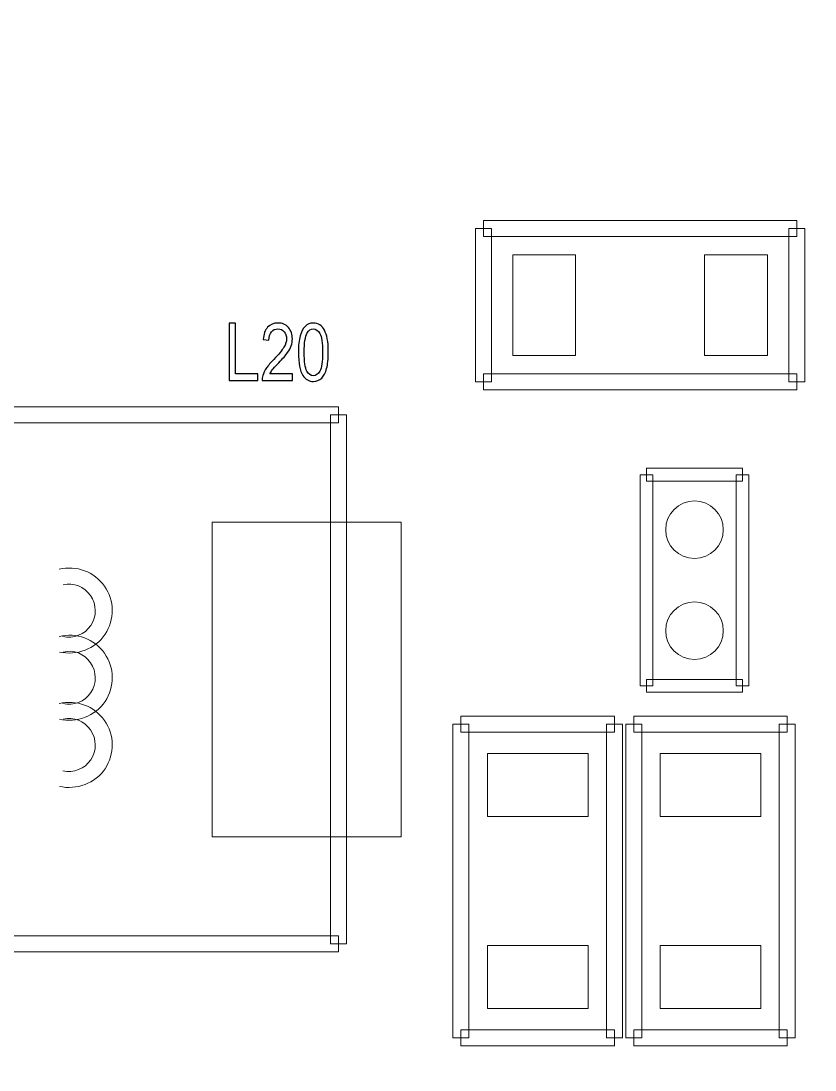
# Model space of a CAD drawing. Header units: millimetres. Extents: x -32 to 79, y -57 to 20.
# Drawn here: x -6.1 to 0.2, y -15.25 to -6.92 of the extents above; entities that cross this region are included whole.
import ezdxf

# ---------------------------------------------------------------- set-up
doc = ezdxf.new("R2010")
doc.units = ezdxf.units.MM
doc.header["$MEASUREMENT"] = 0
for name, color, linetype in [('BG_OUTLINE', 7, 'Continuous'), ('PG_SILKSCREEN_TOP', 7, 'Continuous'), ('PIN_TOP', 7, 'Continuous'), ('RD_SILKSCREEN_TOP', 7, 'Continuous')]:
    doc.layers.add(name, color=color, linetype=linetype)

msp = doc.modelspace()

# ---------------------------------------------------------------- linework, layer by layer
at = {"layer": 'BG_OUTLINE', "lineweight": 9}
msp.add_open_spline([(-31.5602, -57.3483), (-31.5602, -57.3483), (-31.5602, 2.6515), (-31.5602, 2.6515), (-31.5602, 2.6515), (-31.5602, 2.6515), (48.4395, 2.6515), (48.4395, 2.6515), (48.4395, 2.6515), (48.4395, 2.6515), (48.4395, -57.3483), (48.4395, -57.3483), (48.4395, -57.3483), (48.4395, -57.3483), (-31.5602, -57.3483), (-31.5602, -57.3483)], degree=3, knots=[0, 0, 0, 0, 0.25, 0.25, 0.25, 0.25, 0.5, 0.5, 0.5, 0.5, 0.75, 0.75, 0.75, 0.75, 1, 1, 1, 1], dxfattribs=at)
at = {"layer": 'PG_SILKSCREEN_TOP', "lineweight": 9}
for points, knots in [([(-2.4925, -8.5664), (-2.4925, -8.5664), (-2.3655, -8.5664), (-2.3655, -8.5664), (-2.3655, -8.5664), (-2.3655, -8.5664), (-2.3655, -9.7856), (-2.3655, -9.7856), (-2.3655, -9.7856), (-2.3655, -9.7856), (-2.4925, -9.7856), (-2.4925, -9.7856), (-2.4925, -9.7856), (-2.4925, -9.7856), (-2.4925, -8.5664), (-2.4925, -8.5664)], [0, 0, 0, 0, 0.25, 0.25, 0.25, 0.25, 0.5, 0.5, 0.5, 0.5, 0.75, 0.75, 0.75, 0.75, 1, 1, 1, 1]), ([(0.0601, -8.5029), (0.0601, -8.5029), (0.0601, -8.6299), (0.0601, -8.6299), (0.0601, -8.6299), (0.0601, -8.6299), (-2.429, -8.6299), (-2.429, -8.6299), (-2.429, -8.6299), (-2.429, -8.6299), (-2.429, -8.5029), (-2.429, -8.5029), (-2.429, -8.5029), (-2.429, -8.5029), (0.0601, -8.5029), (0.0601, -8.5029)], [0, 0, 0, 0, 0.25, 0.25, 0.25, 0.25, 0.5, 0.5, 0.5, 0.5, 0.75, 0.75, 0.75, 0.75, 1, 1, 1, 1]), ([(0.1236, -9.7856), (0.1236, -9.7856), (-0.0033, -9.7856), (-0.0033, -9.7856), (-0.0033, -9.7856), (-0.0033, -9.7856), (-0.0033, -8.5664), (-0.0033, -8.5664), (-0.0033, -8.5664), (-0.0033, -8.5664), (0.1236, -8.5664), (0.1236, -8.5664), (0.1236, -8.5664), (0.1236, -8.5664), (0.1236, -9.7856), (0.1236, -9.7856)], [0, 0, 0, 0, 0.25, 0.25, 0.25, 0.25, 0.5, 0.5, 0.5, 0.5, 0.75, 0.75, 0.75, 0.75, 1, 1, 1, 1]), ([(-2.429, -9.8491), (-2.429, -9.8491), (-2.429, -9.7221), (-2.429, -9.7221), (-2.429, -9.7221), (-2.429, -9.7221), (0.0601, -9.7221), (0.0601, -9.7221), (0.0601, -9.7221), (0.0601, -9.7221), (0.0601, -9.8491), (0.0601, -9.8491), (0.0601, -9.8491), (0.0601, -9.8491), (-2.429, -9.8491), (-2.429, -9.8491)], [0, 0, 0, 0, 0.25, 0.25, 0.25, 0.25, 0.5, 0.5, 0.5, 0.5, 0.75, 0.75, 0.75, 0.75, 1, 1, 1, 1]), ([(-3.5801, -9.9842), (-3.5801, -9.9842), (-3.5801, -10.1112), (-3.5801, -10.1112), (-3.5801, -10.1112), (-3.5801, -10.1112), (-7.7802, -10.1112), (-7.7802, -10.1112), (-7.7802, -10.1112), (-7.7802, -10.1112), (-7.7802, -9.9842), (-7.7802, -9.9842), (-7.7802, -9.9842), (-7.7802, -9.9842), (-3.5801, -9.9842), (-3.5801, -9.9842)], [0, 0, 0, 0, 0.25, 0.25, 0.25, 0.25, 0.5, 0.5, 0.5, 0.5, 0.75, 0.75, 0.75, 0.75, 1, 1, 1, 1]), ([(-3.5166, -14.2478), (-3.5166, -14.2478), (-3.6436, -14.2478), (-3.6436, -14.2478), (-3.6436, -14.2478), (-3.6436, -14.2478), (-3.6436, -10.0477), (-3.6436, -10.0477), (-3.6436, -10.0477), (-3.6436, -10.0477), (-3.5166, -10.0477), (-3.5166, -10.0477), (-3.5166, -10.0477), (-3.5166, -10.0477), (-3.5166, -14.2478), (-3.5166, -14.2478)], [0, 0, 0, 0, 0.25, 0.25, 0.25, 0.25, 0.5, 0.5, 0.5, 0.5, 0.75, 0.75, 0.75, 0.75, 1, 1, 1, 1]), ([(-1.1336, -10.573), (-1.1336, -10.573), (-1.1336, -10.4714), (-1.1336, -10.4714), (-1.1336, -10.4714), (-1.1336, -10.4714), (-0.3716, -10.4714), (-0.3716, -10.4714), (-0.3716, -10.4714), (-0.3716, -10.4714), (-0.3716, -10.573), (-0.3716, -10.573), (-0.3716, -10.573), (-0.3716, -10.573), (-1.1336, -10.573), (-1.1336, -10.573)], [0, 0, 0, 0, 0.25, 0.25, 0.25, 0.25, 0.5, 0.5, 0.5, 0.5, 0.75, 0.75, 0.75, 0.75, 1, 1, 1, 1]), ([(-1.0828, -12.1986), (-1.0828, -12.1986), (-1.1844, -12.1986), (-1.1844, -12.1986), (-1.1844, -12.1986), (-1.1844, -12.1986), (-1.1844, -10.5222), (-1.1844, -10.5222), (-1.1844, -10.5222), (-1.1844, -10.5222), (-1.0828, -10.5222), (-1.0828, -10.5222), (-1.0828, -10.5222), (-1.0828, -10.5222), (-1.0828, -12.1986), (-1.0828, -12.1986)], [0, 0, 0, 0, 0.25, 0.25, 0.25, 0.25, 0.5, 0.5, 0.5, 0.5, 0.75, 0.75, 0.75, 0.75, 1, 1, 1, 1]), ([(-0.4224, -10.5222), (-0.4224, -10.5222), (-0.3208, -10.5222), (-0.3208, -10.5222), (-0.3208, -10.5222), (-0.3208, -10.5222), (-0.3208, -12.1986), (-0.3208, -12.1986), (-0.3208, -12.1986), (-0.3208, -12.1986), (-0.4224, -12.1986), (-0.4224, -12.1986), (-0.4224, -12.1986), (-0.4224, -12.1986), (-0.4224, -10.5222), (-0.4224, -10.5222)], [0, 0, 0, 0, 0.25, 0.25, 0.25, 0.25, 0.5, 0.5, 0.5, 0.5, 0.75, 0.75, 0.75, 0.75, 1, 1, 1, 1]), ([(-5.7971, -11.2733), (-5.6614, -11.2392), (-5.5186, -11.2921), (-5.4378, -11.4065), (-5.4378, -11.4065), (-5.3571, -11.5209), (-5.3552, -11.6732), (-5.4329, -11.7896), (-5.4329, -11.7896), (-5.5106, -11.9061), (-5.6592, -11.9609), (-5.7958, -11.9303)], [0, 0, 0, 0, 0.333333, 0.333333, 0.333333, 0.333333, 0.666667, 0.666667, 0.666667, 0.666667, 1, 1, 1, 1]), ([(-5.7677, -11.8064), (-5.683, -11.8259), (-5.5951, -11.7912), (-5.5465, -11.7191), (-5.5465, -11.7191), (-5.498, -11.6471), (-5.4987, -11.5526), (-5.5485, -11.4813), (-5.5485, -11.4813), (-5.5982, -11.4101), (-5.682, -11.3757), (-5.7664, -11.3966)], [0, 0, 0, 0, 0.333333, 0.333333, 0.333333, 0.333333, 0.666667, 0.666667, 0.666667, 0.666667, 1, 1, 1, 1]), ([(-5.7971, -11.8067), (-5.6614, -11.7726), (-5.5186, -11.8255), (-5.4378, -11.9399), (-5.4378, -11.9399), (-5.3571, -12.0543), (-5.3552, -12.2066), (-5.4329, -12.323), (-5.4329, -12.323), (-5.5106, -12.4395), (-5.6592, -12.4943), (-5.7958, -12.4637)], [0, 0, 0, 0, 0.333333, 0.333333, 0.333333, 0.333333, 0.666667, 0.666667, 0.666667, 0.666667, 1, 1, 1, 1]), ([(-5.7677, -12.3398), (-5.683, -12.3593), (-5.5951, -12.3246), (-5.5465, -12.2525), (-5.5465, -12.2525), (-5.498, -12.1805), (-5.4987, -12.086), (-5.5485, -12.0147), (-5.5485, -12.0147), (-5.5982, -11.9435), (-5.682, -11.9091), (-5.7664, -11.93)], [0, 0, 0, 0, 0.333333, 0.333333, 0.333333, 0.333333, 0.666667, 0.666667, 0.666667, 0.666667, 1, 1, 1, 1]), ([(-0.3716, -12.1478), (-0.3716, -12.1478), (-0.3716, -12.2494), (-0.3716, -12.2494), (-0.3716, -12.2494), (-0.3716, -12.2494), (-1.1336, -12.2494), (-1.1336, -12.2494), (-1.1336, -12.2494), (-1.1336, -12.2494), (-1.1336, -12.1478), (-1.1336, -12.1478), (-1.1336, -12.1478), (-1.1336, -12.1478), (-0.3716, -12.1478), (-0.3716, -12.1478)], [0, 0, 0, 0, 0.25, 0.25, 0.25, 0.25, 0.5, 0.5, 0.5, 0.5, 0.75, 0.75, 0.75, 0.75, 1, 1, 1, 1]), ([(-5.7971, -12.3401), (-5.6614, -12.306), (-5.5186, -12.3589), (-5.4378, -12.4733), (-5.4378, -12.4733), (-5.3571, -12.5877), (-5.3552, -12.74), (-5.4329, -12.8564), (-5.4329, -12.8564), (-5.5106, -12.9729), (-5.6592, -13.0277), (-5.7958, -12.9971)], [0, 0, 0, 0, 0.333333, 0.333333, 0.333333, 0.333333, 0.666667, 0.666667, 0.666667, 0.666667, 1, 1, 1, 1]), ([(-5.7677, -12.8732), (-5.683, -12.8927), (-5.5951, -12.858), (-5.5465, -12.7859), (-5.5465, -12.7859), (-5.498, -12.7139), (-5.4987, -12.6194), (-5.5485, -12.5481), (-5.5485, -12.5481), (-5.5982, -12.4769), (-5.682, -12.4425), (-5.7664, -12.4634)], [0, 0, 0, 0, 0.333333, 0.333333, 0.333333, 0.333333, 0.666667, 0.666667, 0.666667, 0.666667, 1, 1, 1, 1]), ([(-1.3876, -12.4399), (-1.3876, -12.4399), (-1.3876, -12.5669), (-1.3876, -12.5669), (-1.3876, -12.5669), (-1.3876, -12.5669), (-2.6068, -12.5669), (-2.6068, -12.5669), (-2.6068, -12.5669), (-2.6068, -12.5669), (-2.6068, -12.4399), (-2.6068, -12.4399), (-2.6068, -12.4399), (-2.6068, -12.4399), (-1.3876, -12.4399), (-1.3876, -12.4399)], [0, 0, 0, 0, 0.25, 0.25, 0.25, 0.25, 0.5, 0.5, 0.5, 0.5, 0.75, 0.75, 0.75, 0.75, 1, 1, 1, 1]), ([(-0.016, -12.4399), (-0.016, -12.4399), (-0.016, -12.5669), (-0.016, -12.5669), (-0.016, -12.5669), (-0.016, -12.5669), (-1.2352, -12.5669), (-1.2352, -12.5669), (-1.2352, -12.5669), (-1.2352, -12.5669), (-1.2352, -12.4399), (-1.2352, -12.4399), (-1.2352, -12.4399), (-1.2352, -12.4399), (-0.016, -12.4399), (-0.016, -12.4399)], [0, 0, 0, 0, 0.25, 0.25, 0.25, 0.25, 0.5, 0.5, 0.5, 0.5, 0.75, 0.75, 0.75, 0.75, 1, 1, 1, 1]), ([(-2.6703, -12.5034), (-2.6703, -12.5034), (-2.5433, -12.5034), (-2.5433, -12.5034), (-2.5433, -12.5034), (-2.5433, -12.5034), (-2.5433, -14.9926), (-2.5433, -14.9926), (-2.5433, -14.9926), (-2.5433, -14.9926), (-2.6703, -14.9926), (-2.6703, -14.9926), (-2.6703, -14.9926), (-2.6703, -14.9926), (-2.6703, -12.5034), (-2.6703, -12.5034)], [0, 0, 0, 0, 0.25, 0.25, 0.25, 0.25, 0.5, 0.5, 0.5, 0.5, 0.75, 0.75, 0.75, 0.75, 1, 1, 1, 1]), ([(-1.3241, -14.9926), (-1.3241, -14.9926), (-1.4511, -14.9926), (-1.4511, -14.9926), (-1.4511, -14.9926), (-1.4511, -14.9926), (-1.4511, -12.5034), (-1.4511, -12.5034), (-1.4511, -12.5034), (-1.4511, -12.5034), (-1.3241, -12.5034), (-1.3241, -12.5034), (-1.3241, -12.5034), (-1.3241, -12.5034), (-1.3241, -14.9926), (-1.3241, -14.9926)], [0, 0, 0, 0, 0.25, 0.25, 0.25, 0.25, 0.5, 0.5, 0.5, 0.5, 0.75, 0.75, 0.75, 0.75, 1, 1, 1, 1]), ([(-1.2987, -12.5034), (-1.2987, -12.5034), (-1.1717, -12.5034), (-1.1717, -12.5034), (-1.1717, -12.5034), (-1.1717, -12.5034), (-1.1717, -14.9926), (-1.1717, -14.9926), (-1.1717, -14.9926), (-1.1717, -14.9926), (-1.2987, -14.9926), (-1.2987, -14.9926), (-1.2987, -14.9926), (-1.2987, -14.9926), (-1.2987, -12.5034), (-1.2987, -12.5034)], [0, 0, 0, 0, 0.25, 0.25, 0.25, 0.25, 0.5, 0.5, 0.5, 0.5, 0.75, 0.75, 0.75, 0.75, 1, 1, 1, 1]), ([(0.0474, -14.9926), (0.0474, -14.9926), (-0.0795, -14.9926), (-0.0795, -14.9926), (-0.0795, -14.9926), (-0.0795, -14.9926), (-0.0795, -12.5034), (-0.0795, -12.5034), (-0.0795, -12.5034), (-0.0795, -12.5034), (0.0474, -12.5034), (0.0474, -12.5034), (0.0474, -12.5034), (0.0474, -12.5034), (0.0474, -14.9926), (0.0474, -14.9926)], [0, 0, 0, 0, 0.25, 0.25, 0.25, 0.25, 0.5, 0.5, 0.5, 0.5, 0.75, 0.75, 0.75, 0.75, 1, 1, 1, 1]), ([(-7.7802, -14.3113), (-7.7802, -14.3113), (-7.7802, -14.1843), (-7.7802, -14.1843), (-7.7802, -14.1843), (-7.7802, -14.1843), (-3.5801, -14.1843), (-3.5801, -14.1843), (-3.5801, -14.1843), (-3.5801, -14.1843), (-3.5801, -14.3113), (-3.5801, -14.3113), (-3.5801, -14.3113), (-3.5801, -14.3113), (-7.7802, -14.3113), (-7.7802, -14.3113)], [0, 0, 0, 0, 0.25, 0.25, 0.25, 0.25, 0.5, 0.5, 0.5, 0.5, 0.75, 0.75, 0.75, 0.75, 1, 1, 1, 1]), ([(-2.6068, -15.0561), (-2.6068, -15.0561), (-2.6068, -14.9291), (-2.6068, -14.9291), (-2.6068, -14.9291), (-2.6068, -14.9291), (-1.3876, -14.9291), (-1.3876, -14.9291), (-1.3876, -14.9291), (-1.3876, -14.9291), (-1.3876, -15.0561), (-1.3876, -15.0561), (-1.3876, -15.0561), (-1.3876, -15.0561), (-2.6068, -15.0561), (-2.6068, -15.0561)], [0, 0, 0, 0, 0.25, 0.25, 0.25, 0.25, 0.5, 0.5, 0.5, 0.5, 0.75, 0.75, 0.75, 0.75, 1, 1, 1, 1]), ([(-1.2352, -15.0561), (-1.2352, -15.0561), (-1.2352, -14.9291), (-1.2352, -14.9291), (-1.2352, -14.9291), (-1.2352, -14.9291), (-0.016, -14.9291), (-0.016, -14.9291), (-0.016, -14.9291), (-0.016, -14.9291), (-0.016, -15.0561), (-0.016, -15.0561), (-0.016, -15.0561), (-0.016, -15.0561), (-1.2352, -15.0561), (-1.2352, -15.0561)], [0, 0, 0, 0, 0.25, 0.25, 0.25, 0.25, 0.5, 0.5, 0.5, 0.5, 0.75, 0.75, 0.75, 0.75, 1, 1, 1, 1])]:
    msp.add_open_spline(points, degree=3, knots=knots, dxfattribs=at)
at = {"layer": 'PIN_TOP', "lineweight": 9}
for points in [[(-1.6963, -8.7759), (-1.6963, -8.7759), (-1.6963, -9.576), (-1.6963, -9.576), (-1.6963, -9.576), (-1.6963, -9.576), (-2.1964, -9.576), (-2.1964, -9.576), (-2.1964, -9.576), (-2.1964, -9.576), (-2.1964, -8.7759), (-2.1964, -8.7759), (-2.1964, -8.7759), (-2.1964, -8.7759), (-1.6963, -8.7759), (-1.6963, -8.7759)], [(-0.1723, -8.7759), (-0.1723, -8.7759), (-0.1723, -9.576), (-0.1723, -9.576), (-0.1723, -9.576), (-0.1723, -9.576), (-0.6724, -9.576), (-0.6724, -9.576), (-0.6724, -9.576), (-0.6724, -9.576), (-0.6724, -8.7759), (-0.6724, -8.7759), (-0.6724, -8.7759), (-0.6724, -8.7759), (-0.1723, -8.7759), (-0.1723, -8.7759)], [(-0.524, -10.9595), (-0.524, -10.8333), (-0.6263, -10.7309), (-0.7526, -10.7309), (-0.7526, -10.7309), (-0.8788, -10.7309), (-0.9812, -10.8333), (-0.9812, -10.9595), (-0.9812, -10.9595), (-0.9812, -11.0858), (-0.8788, -11.1881), (-0.7526, -11.1881), (-0.7526, -11.1881), (-0.6263, -11.1881), (-0.524, -11.0858), (-0.524, -10.9595)], [(-4.5821, -13.3979), (-4.5821, -13.3979), (-4.5821, -10.8978), (-4.5821, -10.8978), (-4.5821, -10.8978), (-4.5821, -10.8978), (-3.082, -10.8978), (-3.082, -10.8978), (-3.082, -10.8978), (-3.082, -10.8978), (-3.082, -13.3979), (-3.082, -13.3979), (-3.082, -13.3979), (-3.082, -13.3979), (-4.5821, -13.3979), (-4.5821, -13.3979)], [(-0.524, -11.7612), (-0.524, -11.6349), (-0.6263, -11.5326), (-0.7526, -11.5326), (-0.7526, -11.5326), (-0.8788, -11.5326), (-0.9812, -11.6349), (-0.9812, -11.7612), (-0.9812, -11.7612), (-0.9812, -11.8874), (-0.8788, -11.9898), (-0.7526, -11.9898), (-0.7526, -11.9898), (-0.6263, -11.9898), (-0.524, -11.8874), (-0.524, -11.7612)], [(-1.5971, -13.236), (-1.5971, -13.236), (-2.3972, -13.236), (-2.3972, -13.236), (-2.3972, -13.236), (-2.3972, -13.236), (-2.3972, -12.7359), (-2.3972, -12.7359), (-2.3972, -12.7359), (-2.3972, -12.7359), (-1.5971, -12.7359), (-1.5971, -12.7359), (-1.5971, -12.7359), (-1.5971, -12.7359), (-1.5971, -13.236), (-1.5971, -13.236)], [(-1.0256, -12.7359), (-1.0256, -12.7359), (-0.2255, -12.7359), (-0.2255, -12.7359), (-0.2255, -12.7359), (-0.2255, -12.7359), (-0.2255, -13.236), (-0.2255, -13.236), (-0.2255, -13.236), (-0.2255, -13.236), (-1.0256, -13.236), (-1.0256, -13.236), (-1.0256, -13.236), (-1.0256, -13.236), (-1.0256, -12.7359), (-1.0256, -12.7359)], [(-1.5971, -14.76), (-1.5971, -14.76), (-2.3972, -14.76), (-2.3972, -14.76), (-2.3972, -14.76), (-2.3972, -14.76), (-2.3972, -14.2599), (-2.3972, -14.2599), (-2.3972, -14.2599), (-2.3972, -14.2599), (-1.5971, -14.2599), (-1.5971, -14.2599), (-1.5971, -14.2599), (-1.5971, -14.2599), (-1.5971, -14.76), (-1.5971, -14.76)], [(-1.0256, -14.2599), (-1.0256, -14.2599), (-0.2255, -14.2599), (-0.2255, -14.2599), (-0.2255, -14.2599), (-0.2255, -14.2599), (-0.2255, -14.76), (-0.2255, -14.76), (-0.2255, -14.76), (-0.2255, -14.76), (-1.0256, -14.76), (-1.0256, -14.76), (-1.0256, -14.76), (-1.0256, -14.76), (-1.0256, -14.2599), (-1.0256, -14.2599)]]:
    msp.add_open_spline(points, degree=3, knots=[0, 0, 0, 0, 0.25, 0.25, 0.25, 0.25, 0.5, 0.5, 0.5, 0.5, 0.75, 0.75, 0.75, 0.75, 1, 1, 1, 1], dxfattribs=at)
at = {"layer": 'RD_SILKSCREEN_TOP', "color": 8}
for points, knots in [([(-4.4466, -9.7741), (-4.4466, -9.7741), (-4.4466, -9.3195), (-4.4466, -9.3195), (-4.4466, -9.3195), (-4.4466, -9.3195), (-4.3984, -9.3195), (-4.3984, -9.3195), (-4.3984, -9.3195), (-4.3984, -9.3195), (-4.3984, -9.7204), (-4.3984, -9.7204), (-4.3984, -9.7204), (-4.3984, -9.7204), (-4.2194, -9.7204), (-4.2194, -9.7204), (-4.2194, -9.7204), (-4.2194, -9.7204), (-4.2194, -9.7741), (-4.2194, -9.7741), (-4.2194, -9.7741), (-4.2194, -9.7741), (-4.4466, -9.7741), (-4.4466, -9.7741)], [0, 0, 0, 0, 0.166667, 0.166667, 0.166667, 0.166667, 0.333333, 0.333333, 0.333333, 0.333333, 0.5, 0.5, 0.5, 0.5, 0.666667, 0.666667, 0.666667, 0.666667, 0.833333, 0.833333, 0.833333, 0.833333, 1, 1, 1, 1]), ([(-3.9454, -9.7204), (-3.9454, -9.7204), (-3.9454, -9.7741), (-3.9454, -9.7741), (-3.9454, -9.7741), (-3.9454, -9.7741), (-4.1858, -9.7741), (-4.1858, -9.7741), (-4.1858, -9.7741), (-4.1862, -9.7607), (-4.1844, -9.7477), (-4.1806, -9.7354), (-4.1806, -9.7354), (-4.1746, -9.7148), (-4.1647, -9.6947), (-4.1513, -9.6748), (-4.1513, -9.6748), (-4.1377, -9.655), (-4.1182, -9.6321), (-4.0928, -9.606), (-4.0928, -9.606), (-4.0533, -9.5655), (-4.0266, -9.5334), (-4.0126, -9.5097), (-4.0126, -9.5097), (-3.9988, -9.4861), (-3.9918, -9.4637), (-3.9918, -9.4426), (-3.9918, -9.4426), (-3.9918, -9.4205), (-3.9982, -9.4019), (-4.0108, -9.3866), (-4.0108, -9.3866), (-4.0235, -9.3715), (-4.04, -9.3639), (-4.0603, -9.3639), (-4.0603, -9.3639), (-4.0818, -9.3639), (-4.099, -9.3719), (-4.1118, -9.3881), (-4.1118, -9.3881), (-4.1248, -9.4042), (-4.1314, -9.4265), (-4.1315, -9.455), (-4.1315, -9.455), (-4.1315, -9.455), (-4.1774, -9.4492), (-4.1774, -9.4492), (-4.1774, -9.4492), (-4.1742, -9.4063), (-4.1624, -9.3737), (-4.1419, -9.3513), (-4.1419, -9.3513), (-4.1214, -9.3289), (-4.0938, -9.3176), (-4.0593, -9.3176), (-4.0593, -9.3176), (-4.0244, -9.3176), (-3.9968, -9.3298), (-3.9765, -9.3539), (-3.9765, -9.3539), (-3.9561, -9.3782), (-3.9459, -9.4081), (-3.9459, -9.4439), (-3.9459, -9.4439), (-3.9459, -9.4621), (-3.9489, -9.48), (-3.9549, -9.4976), (-3.9549, -9.4976), (-3.9608, -9.5151), (-3.9707, -9.5336), (-3.9846, -9.553), (-3.9846, -9.553), (-3.9983, -9.5725), (-4.0213, -9.5992), (-4.0534, -9.633), (-4.0534, -9.633), (-4.0802, -9.6612), (-4.0973, -9.6802), (-4.105, -9.6903), (-4.105, -9.6903), (-4.1126, -9.7002), (-4.1188, -9.7103), (-4.1238, -9.7204), (-4.1238, -9.7204), (-4.1238, -9.7204), (-3.9454, -9.7204), (-3.9454, -9.7204)], [0, 0, 0, 0, 0.045455, 0.045455, 0.045455, 0.045455, 0.090909, 0.090909, 0.090909, 0.090909, 0.136364, 0.136364, 0.136364, 0.136364, 0.181818, 0.181818, 0.181818, 0.181818, 0.227273, 0.227273, 0.227273, 0.227273, 0.272727, 0.272727, 0.272727, 0.272727, 0.318182, 0.318182, 0.318182, 0.318182, 0.363636, 0.363636, 0.363636, 0.363636, 0.409091, 0.409091, 0.409091, 0.409091, 0.454545, 0.454545, 0.454545, 0.454545, 0.5, 0.5, 0.5, 0.5, 0.545455, 0.545455, 0.545455, 0.545455, 0.590909, 0.590909, 0.590909, 0.590909, 0.636364, 0.636364, 0.636364, 0.636364, 0.681818, 0.681818, 0.681818, 0.681818, 0.727273, 0.727273, 0.727273, 0.727273, 0.772727, 0.772727, 0.772727, 0.772727, 0.818182, 0.818182, 0.818182, 0.818182, 0.863636, 0.863636, 0.863636, 0.863636, 0.909091, 0.909091, 0.909091, 0.909091, 0.954545, 0.954545, 0.954545, 0.954545, 1, 1, 1, 1]), ([(-3.8976, -9.5499), (-3.8976, -9.4962), (-3.8932, -9.4529), (-3.8843, -9.4202), (-3.8843, -9.4202), (-3.8755, -9.3874), (-3.8623, -9.3621), (-3.8449, -9.3443), (-3.8449, -9.3443), (-3.8274, -9.3265), (-3.8055, -9.3176), (-3.7791, -9.3176), (-3.7791, -9.3176), (-3.7595, -9.3176), (-3.7425, -9.3226), (-3.7277, -9.3325), (-3.7277, -9.3325), (-3.7129, -9.3422), (-3.7009, -9.3564), (-3.6912, -9.3749), (-3.6912, -9.3749), (-3.6817, -9.3934), (-3.6741, -9.416), (-3.6687, -9.4425), (-3.6687, -9.4425), (-3.6632, -9.4691), (-3.6605, -9.5049), (-3.6605, -9.5499), (-3.6605, -9.5499), (-3.6605, -9.6033), (-3.6649, -9.6463), (-3.6736, -9.6791), (-3.6736, -9.6791), (-3.6824, -9.7119), (-3.6955, -9.7372), (-3.7129, -9.7551), (-3.7129, -9.7551), (-3.7304, -9.7729), (-3.7524, -9.7818), (-3.7791, -9.7818), (-3.7791, -9.7818), (-3.8141, -9.7818), (-3.8417, -9.7662), (-3.8617, -9.7347), (-3.8617, -9.7347), (-3.8856, -9.6969), (-3.8976, -9.6352), (-3.8976, -9.5499)], [0, 0, 0, 0, 0.083333, 0.083333, 0.083333, 0.083333, 0.166667, 0.166667, 0.166667, 0.166667, 0.25, 0.25, 0.25, 0.25, 0.333333, 0.333333, 0.333333, 0.333333, 0.416667, 0.416667, 0.416667, 0.416667, 0.5, 0.5, 0.5, 0.5, 0.583333, 0.583333, 0.583333, 0.583333, 0.666667, 0.666667, 0.666667, 0.666667, 0.75, 0.75, 0.75, 0.75, 0.833333, 0.833333, 0.833333, 0.833333, 0.916667, 0.916667, 0.916667, 0.916667, 1, 1, 1, 1]), ([(-3.8517, -9.5499), (-3.8517, -9.6246), (-3.8447, -9.6742), (-3.8307, -9.699), (-3.8307, -9.699), (-3.8168, -9.7236), (-3.7996, -9.736), (-3.7791, -9.736), (-3.7791, -9.736), (-3.7585, -9.736), (-3.7413, -9.7235), (-3.7273, -9.6987), (-3.7273, -9.6987), (-3.7134, -9.674), (-3.7064, -9.6243), (-3.7064, -9.5499), (-3.7064, -9.5499), (-3.7064, -9.4751), (-3.7134, -9.4254), (-3.7273, -9.4008), (-3.7273, -9.4008), (-3.7413, -9.3762), (-3.7587, -9.3639), (-3.7795, -9.3639), (-3.7795, -9.3639), (-3.8001, -9.3639), (-3.8165, -9.3748), (-3.8287, -9.3965), (-3.8287, -9.3965), (-3.8441, -9.4241), (-3.8517, -9.4753), (-3.8517, -9.5499)], [0, 0, 0, 0, 0.125, 0.125, 0.125, 0.125, 0.25, 0.25, 0.25, 0.25, 0.375, 0.375, 0.375, 0.375, 0.5, 0.5, 0.5, 0.5, 0.625, 0.625, 0.625, 0.625, 0.75, 0.75, 0.75, 0.75, 0.875, 0.875, 0.875, 0.875, 1, 1, 1, 1])]:
    msp.add_open_spline(points, degree=3, knots=knots, dxfattribs=at)

doc.saveas('drawing.dxf')
